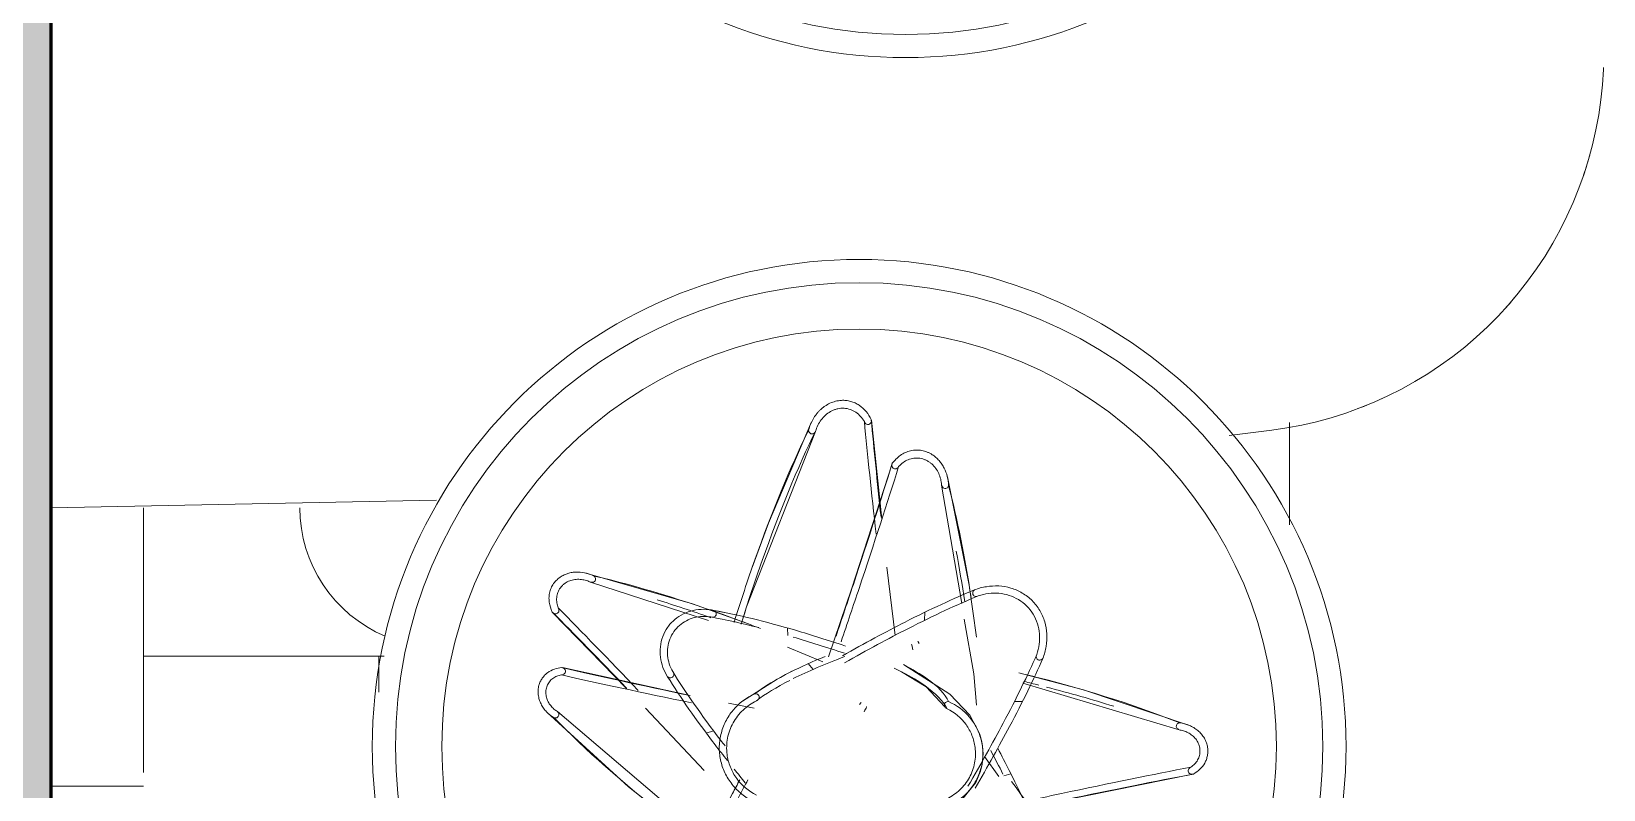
# Model space of a CAD drawing. Header units: millimetres. Extents: x -11245 to 8231, y -22520 to -3800.
# Drawn here: x 2383.3 to 2552.8, y -15242.5 to -15160.8 of the extents above; entities that cross this region are included whole.
import ezdxf

# ---------------------------------------------------------------- set-up
doc = ezdxf.new("R2010")
doc.units = ezdxf.units.MM
for name, color, linetype, lineweight in [('A-FLOR-PATT', 8, 'Continuous', 25), ('A-GENM', 13, 'Continuous', 9), ('A-WALL', 113, 'Continuous', 25), ('A-WALL-PATT', 111, 'Continuous', 25), ('P-SANR-FIXT', 6, 'Continuous', 9)]:
    doc.layers.add(name, color=color, linetype=linetype, lineweight=lineweight)

# ---------------------------------------------------------------- blocks, each defined once
blk = doc.blocks.new('Bacia Sanitária - Caixa acoplada-3529581-PONTOS ELÉTRICOS TÉRREO')
at = {"layer": 'P-SANR-FIXT'}
for p, q in [((299.71, 217.04), (299.13, 221.64)), ((299.71, 217.04), (299.13, 221.64)), ((307.5, 90), (306.67, 131.59)), ((307.5, 90), (306.67, 131.59))]:
    blk.add_line(p, q, dxfattribs=at)
at = {"layer": 'P-SANR-FIXT', "flags": 128}
for points in [[(299.13, 221.64), (298.89, 223.27), (298.59, 224.88), (298.22, 226.47), (297.79, 228.06), (297.29, 229.62), (296.74, 231.16), (296.12, 232.68), (295.44, 234.17), (294.7, 235.64), (293.9, 237.07), (293.05, 238.47), (292.14, 239.84), (291.18, 241.17), (290.17, 242.45), (289.1, 243.7), (287.99, 244.9), (286.83, 246.06), (285.62, 247.17), (284.37, 248.23), (283.08, 249.24), (281.75, 250.2), (280.38, 251.11), (278.97, 251.96), (277.54, 252.75), (276.07, 253.48), (274.58, 254.16), (273.06, 254.77), (271.51, 255.32), (269.95, 255.81), (268.36, 256.24), (266.77, 256.6), (265.15, 256.9), (263.53, 257.14), (261.9, 257.31), (260.26, 257.41), (260.03, 257.42)], [(299.13, 221.64), (298.89, 223.27), (298.59, 224.88), (298.22, 226.47), (297.79, 228.06), (297.29, 229.62), (296.74, 231.16), (296.12, 232.68), (295.44, 234.17), (294.7, 235.64), (293.9, 237.07), (293.05, 238.47), (292.14, 239.84), (291.18, 241.17), (290.17, 242.45), (289.1, 243.7), (287.99, 244.9), (286.83, 246.06), (285.62, 247.17), (284.37, 248.23), (283.08, 249.24), (281.75, 250.2), (280.38, 251.11), (278.97, 251.96), (277.54, 252.75), (276.07, 253.48), (274.58, 254.16), (273.06, 254.77), (271.51, 255.32), (269.95, 255.81), (268.36, 256.24), (266.77, 256.6), (265.15, 256.9), (263.53, 257.14), (261.9, 257.31), (260.26, 257.41)]]:
    blk.add_lwpolyline(points, dxfattribs=at)
at = {"layer": 'P-SANR-FIXT'}
for start, end in [(70.817, 74.3881), (47.543, 49.9332), (20.6979, 24.4946)]:
    blk.add_arc((258.46, 216.45), 41, start, end, dxfattribs=at)
blk = doc.blocks.new('Ducha Higiênica Mix_Match - Cobre Escovado-4413653-PONTOS ELÉTRICOS TÉRREO')
at = {"layer": 'P-SANR-FIXT', "color": 55}
for p, q in [((16, 10), (16, 35.94)), ((28.53, 10), (0, 10)), ((30, 0), (30, 10))]:
    blk.add_line(p, q, dxfattribs=at)
blk.add_arc((0, 41.84), 15, 270, 337.2453, dxfattribs=at)
blk = doc.blocks.new('Vaso Étnico com Suculenta - Único-4491647-PONTOS ELÉTRICOS TÉRREO')
at = {"layer": 'A-GENM', "color": 55}
for p, q in [((1.32, 35.18), (2.43, 24.52)), ((8.89, 28.16), (11.06, 15.4)), ((3, 19.32), (3.89, 11.95)), ((-28.95, 17.71), (-16.24, 13.58)), ((-33.05, 14.45), (-25.05, 6.21)), ((-15.85, 14.7), (-14.16, 14.38)), ((7.06, 13.6), (7.07, 14.46)), ((-7.73, 12.77), (-7.69, 11.96)), ((-7.72, 10.71), (-3.92, 9.13)), ((-32, 8.5), (-18.23, 5.5)), ((-5.48, 8.93), (-4.96, 8.31)), ((34.51, 1.79), (17.64, 6.82)), ((-32.53, 3.77), (-16.17, -10.15)), ((-23.03, 4.13), (-16.72, -2.6)), ((-14.07, 4.67), (-11.33, 4.12)), ((17.62, 4.85), (16.76, 4.86)), ((-15.71, 1.69), (-16.48, 1.44)), ((15.06, -3.25), (13.5, -1.08)), ((15.61, -3.16), (16.36, -2.94))]:
    blk.add_line(p, q, dxfattribs=at)
at = {"layer": 'A-GENM', "color": 55, "flags": 128}
for points in [[(-4.7, 33.97), (-12.14, 15.04), (-12.57, 13.66)], [(-5.12, 34.99), (-9.79, 24.08), (-11.53, 19.28)], [(3.55, 30.47), (-0.78, 17.08), (-3.32, 9.65)], [(9.52, 29.08), (11.87, 17.38), (12.67, 11.78)], [(-29.48, 18.7), (-17.98, 15.38), (-11.64, 13.1)], [(11.34, 13.73), (12.35, 7.83), (12.66, 4.45)], [(5.8, 10.42), (5.72, 10.77), (5.67, 10.95), (5.65, 11.03), (5.64, 11.04)], [(6.46, 11.1), (6.37, 11.29), (6.34, 11.36)], [(4.78, 8.82), (9.79, 5.64), (11.94, 3.37), (12.98, 1.4), (13.12, 0.94), (13.24, 0.4), (13.3, 0.05), (13.34, -0.37), (13.36, -0.78), (13.34, -1.17), (13.31, -1.55), (13.25, -1.93), (13.08, -2.65), (12.6, -3.87), (9.81, -7.29), (6.13, -9.87), (4.18, -10.95)], [(-12.56, 4.9), (-8.83, 7.27), (-7.25, 8.1)], [(9.23, 4.29), (7.22, 6.44), (4.57, 8.04), (3.78, 8.43)], [(35.52, 2.31), (24.18, 6.11), (17.22, 7.94)], [(-33.66, 3.69), (-24.86, -4.34), (-18.85, -9.11)], [(0.22, 4.75), (0.19, 4.71), (0.05, 4.53)], [(0.83, 4.29), (0.81, 4.26), (0.74, 4.14), (0.63, 3.93), (0.53, 3.72)], [(35.99, -2.98), (21.77, -5.85), (17.23, -6.85)]]:
    blk.add_lwpolyline(points, dxfattribs=at)
at = {"layer": 'A-GENM', "color": 55}
for radius, start, end in [(52.5, 360, 180), (50, 0, 180), (45, 0, 180), (52.5, 180, 360), (50, 180, 0), (45, 180, 0)]:
    blk.add_arc((0, 0), radius, start, end, dxfattribs=at)
at = {"layer": 'A-GENM'}
for points, knots in [([(1.31, 35.24), (1.16, 35.56), (0.8, 36.12), (0.17, 36.71), (-0.43, 37.04), (-0.91, 37.22), (-1.41, 37.31), (-1.96, 37.33), (-2.55, 37.23), (-3.15, 37.02), (-3.62, 36.75), (-3.95, 36.5), (-4.19, 36.29), (-4.41, 36.06), (-4.68, 35.74), (-5.1, 35.11), (-5.34, 34.53), (-5.45, 34.11)], [0, 0, 0, 0, 0.111111, 0.222222, 0.277778, 0.333333, 0.388889, 0.444444, 0.513889, 0.583333, 0.652778, 0.6875, 0.722222, 0.756944, 0.791667, 0.861111, 1, 1, 1, 1]), ([(-4.65, 34.15), (-4.57, 34.37), (-4.39, 34.78), (-4.01, 35.35), (-3.53, 35.83), (-3.05, 36.14), (-2.63, 36.32), (-2.3, 36.41), (-1.96, 36.46), (-1.51, 36.47), (-1.06, 36.38), (-0.64, 36.2), (-0.25, 35.97), (0.18, 35.59), (0.44, 35.23), (0.56, 35.03)], [0, 0, 0, 0, 0.1, 0.2, 0.3, 0.4, 0.45, 0.5, 0.55, 0.6, 0.7, 0.75, 0.8, 0.9, 1, 1, 1, 1]), ([(-5.45, 34.11), (-5.45, 34.04), (-5.43, 33.91), (-5.3, 33.75), (-5.13, 33.67), (-4.95, 33.71), (-4.75, 33.84), (-4.66, 34.01), (-4.65, 34.15)], [0, 0, 0, 0, 0.15, 0.3, 0.45, 0.575, 0.7, 1, 1, 1, 1]), ([(0.56, 35.03), (0.58, 34.96), (0.64, 34.85), (0.79, 34.72), (0.97, 34.69), (1.16, 34.76), (1.31, 34.95), (1.33, 35.13), (1.31, 35.24)], [0, 0, 0, 0, 0.15, 0.3, 0.45, 0.575, 0.75, 1, 1, 1, 1]), ([(3.57, 30.53), (3.53, 30.44), (3.51, 30.3), (3.58, 30.08), (3.72, 29.95), (3.91, 29.9), (4.13, 29.99), (4.22, 30.09), (4.26, 30.17)], [0, 0, 0, 0, 0.2, 0.35, 0.5, 0.65, 0.8, 1, 1, 1, 1]), ([(9.65, 28.14), (9.64, 28.47), (9.54, 29.11), (9.26, 29.88), (8.93, 30.44), (8.63, 30.82), (8.28, 31.17), (7.94, 31.43), (7.62, 31.61), (7.34, 31.74), (7.05, 31.84), (6.66, 31.93), (6.15, 31.97), (5.54, 31.89), (4.96, 31.7), (4.25, 31.28), (3.82, 30.86), (3.57, 30.53)], [0, 0, 0, 0, 0.111111, 0.222222, 0.277778, 0.333333, 0.388889, 0.444444, 0.479167, 0.513889, 0.548611, 0.583333, 0.652778, 0.722222, 0.791667, 0.861111, 1, 1, 1, 1]), ([(4.26, 30.17), (4.41, 30.33), (4.72, 30.62), (5.19, 30.89), (5.59, 31.02), (6.01, 31.1), (6.45, 31.1), (6.86, 31), (7.17, 30.89), (7.45, 30.74), (7.8, 30.5), (8.18, 30.12), (8.53, 29.58), (8.77, 28.98), (8.85, 28.57), (8.88, 28.35)], [0, 0, 0, 0, 0.1, 0.2, 0.25, 0.3, 0.4, 0.45, 0.5, 0.55, 0.6, 0.7, 0.8, 0.9, 1, 1, 1, 1]), ([(8.88, 28.35), (8.87, 28.26), (8.89, 28.09), (9.03, 27.88), (9.24, 27.78), (9.44, 27.82), (9.59, 27.95), (9.64, 28.07), (9.65, 28.14)], [0, 0, 0, 0, 0.2, 0.4, 0.55, 0.7, 0.85, 1, 1, 1, 1]), ([(-28.57, 18.37), (-28.84, 18.51), (-29.4, 18.71), (-30.14, 18.82), (-30.74, 18.8), (-31.18, 18.72), (-31.61, 18.59), (-31.97, 18.42), (-32.25, 18.24), (-32.48, 18.07), (-32.68, 17.88), (-32.92, 17.6), (-33.18, 17.2), (-33.37, 16.67), (-33.46, 16.12), (-33.42, 15.36), (-33.26, 14.83), (-33.09, 14.49)], [0, 0, 0, 0, 0.111111, 0.222222, 0.277778, 0.333333, 0.388889, 0.444444, 0.479167, 0.513889, 0.548611, 0.583333, 0.652778, 0.722222, 0.791667, 0.861111, 1, 1, 1, 1]), ([(-32.45, 14.95), (-32.52, 15.13), (-32.62, 15.49), (-32.63, 15.97), (-32.57, 16.34), (-32.46, 16.7), (-32.28, 17.04), (-32.04, 17.32), (-31.83, 17.52), (-31.59, 17.68), (-31.26, 17.85), (-30.8, 17.99), (-30.23, 18.04), (-29.67, 17.97), (-29.31, 17.86), (-29.13, 17.79)], [0, 0, 0, 0, 0.1, 0.2, 0.25, 0.3, 0.4, 0.45, 0.5, 0.55, 0.6, 0.7, 0.8, 0.9, 1, 1, 1, 1]), ([(-29.13, 17.79), (-29.05, 17.74), (-28.9, 17.68), (-28.65, 17.7), (-28.45, 17.84), (-28.4, 18.03), (-28.43, 18.22), (-28.52, 18.32), (-28.57, 18.37)], [0, 0, 0, 0, 0.2, 0.4, 0.55, 0.7, 0.85, 1, 1, 1, 1]), ([(12.43, 16.88), (12.38, 16.84), (12.29, 16.75), (12.23, 16.57), (12.25, 16.38), (12.37, 16.23), (12.6, 16.15), (12.75, 16.18), (12.85, 16.23)], [0, 0, 0, 0, 0.15, 0.3, 0.45, 0.6, 0.75, 1, 1, 1, 1]), ([(-33.09, 14.49), (-33.02, 14.42), (-32.91, 14.34), (-32.68, 14.29), (-32.5, 14.36), (-32.38, 14.51), (-32.35, 14.74), (-32.4, 14.87), (-32.45, 14.95)], [0, 0, 0, 0, 0.2, 0.35, 0.5, 0.65, 0.8, 1, 1, 1, 1]), ([(-20.1, 8.07), (-20.41, 8.61), (-20.69, 9.48), (-20.67, 10.7), (-20.44, 11.59), (-20.01, 12.4), (-19.4, 13.07), (-18.64, 13.59), (-17.79, 13.92), (-16.89, 14.05), (-16.28, 14.01), (-15.98, 13.96)], [0, 0, 0, 0, 0.2, 0.3, 0.4, 0.5, 0.6, 0.7, 0.8, 0.9, 1, 1, 1, 1]), ([(-15.98, 13.96), (-15.92, 13.94), (-15.8, 13.92), (-15.61, 13.96), (-15.46, 14.08), (-15.38, 14.26), (-15.44, 14.49), (-15.54, 14.61), (-15.64, 14.66)], [0, 0, 0, 0, 0.15, 0.3, 0.45, 0.6, 0.75, 1, 1, 1, 1]), ([(-32.05, 8.5), (-32.34, 8.48), (-32.87, 8.37), (-33.5, 8.05), (-33.92, 7.68), (-34.18, 7.36), (-34.39, 6.99), (-34.55, 6.57), (-34.63, 6.09), (-34.62, 5.57), (-34.52, 5.14), (-34.41, 4.82), (-34.3, 4.58), (-34.18, 4.35), (-33.99, 4.06), (-33.6, 3.59), (-33.2, 3.27), (-32.89, 3.09)], [0, 0, 0, 0, 0.111111, 0.222222, 0.277778, 0.333333, 0.388889, 0.444444, 0.513889, 0.583333, 0.652778, 0.6875, 0.722222, 0.756944, 0.791667, 0.861111, 1, 1, 1, 1]), ([(-32.11, 7.72), (-32.04, 7.72), (-31.92, 7.74), (-31.75, 7.84), (-31.66, 8), (-31.65, 8.2), (-31.78, 8.41), (-31.94, 8.49), (-32.05, 8.5)], [0, 0, 0, 0, 0.15, 0.3, 0.45, 0.575, 0.75, 1, 1, 1, 1]), ([(19.16, 9.92), (19.13, 9.86), (19.09, 9.75), (19.11, 9.55), (19.2, 9.39), (19.37, 9.29), (19.61, 9.32), (19.74, 9.41), (19.81, 9.5)], [0, 0, 0, 0, 0.15, 0.3, 0.45, 0.6, 0.75, 1, 1, 1, 1]), ([(-32.71, 3.88), (-32.85, 3.98), (-33.1, 4.2), (-33.42, 4.6), (-33.66, 5.05), (-33.76, 5.46), (-33.79, 5.8), (-33.78, 6.05), (-33.73, 6.3), (-33.63, 6.62), (-33.46, 6.92), (-33.23, 7.17), (-32.98, 7.39), (-32.6, 7.6), (-32.28, 7.69), (-32.11, 7.72)], [0, 0, 0, 0, 0.1, 0.2, 0.3, 0.4, 0.45, 0.5, 0.55, 0.6, 0.7, 0.75, 0.8, 0.9, 1, 1, 1, 1]), ([(-20.65, 7.52), (-20.6, 7.47), (-20.49, 7.4), (-20.3, 7.38), (-20.12, 7.45), (-20, 7.6), (-19.97, 7.84), (-20.03, 7.99), (-20.1, 8.07)], [0, 0, 0, 0, 0.15, 0.3, 0.45, 0.6, 0.75, 1, 1, 1, 1]), ([(-11.25, 5.68), (-12.16, 5.27), (-13.36, 4.37), (-14.45, 2.71), (-14.96, 1.32), (-15.14, -0.16), (-14.96, -1.63), (-14.45, -3.03), (-13.63, -4.26), (-12.55, -5.29), (-11.71, -5.79), (-11.25, -5.99)], [0, 0, 0, 0, 0.2, 0.3, 0.4, 0.5, 0.6, 0.7, 0.8, 0.9, 1, 1, 1, 1]), ([(-11.08, 4.93), (-11.01, 4.95), (-10.91, 5.01), (-10.8, 5.16), (-10.76, 5.34), (-10.81, 5.52), (-10.99, 5.67), (-11.14, 5.7), (-11.25, 5.68)], [0, 0, 0, 0, 0.15, 0.3, 0.45, 0.6, 0.75, 1, 1, 1, 1]), ([(-32.89, 3.09), (-32.82, 3.07), (-32.69, 3.06), (-32.51, 3.14), (-32.39, 3.28), (-32.37, 3.47), (-32.44, 3.69), (-32.58, 3.82), (-32.71, 3.88)], [0, 0, 0, 0, 0.15, 0.3, 0.45, 0.575, 0.7, 1, 1, 1, 1]), ([(-11.08, -5.24), (-11.93, -4.81), (-13.02, -3.9), (-13.94, -2.24), (-14.33, -0.75), (-14.28, 0.91), (-13.77, 2.31), (-13.12, 3.29), (-12.33, 4.16), (-11.61, 4.66), (-11.08, 4.93)], [0, 0, 0, 0, 0.222222, 0.333333, 0.444444, 0.583333, 0.722222, 0.791667, 0.861111, 1, 1, 1, 1]), ([(9.65, 4.83), (9.59, 4.84), (9.47, 4.84), (9.3, 4.75), (9.2, 4.6), (9.17, 4.42), (9.26, 4.2), (9.38, 4.11), (9.49, 4.07)], [0, 0, 0, 0, 0.15, 0.3, 0.45, 0.6, 0.75, 1, 1, 1, 1]), ([(9.49, 4.07), (10.31, 3.67), (11.35, 2.8), (12.22, 1.21), (12.59, -0.21), (12.54, -1.79), (12.06, -3.13), (11.45, -4.06), (10.69, -4.9), (10, -5.37), (9.49, -5.62)], [0, 0, 0, 0, 0.222222, 0.333333, 0.444444, 0.583333, 0.722222, 0.791667, 0.861111, 1, 1, 1, 1]), ([(9.65, -6.38), (10.54, -5.99), (11.69, -5.13), (12.74, -3.54), (13.23, -2.19), (13.4, -0.77), (13.23, 0.65), (12.74, 1.99), (11.69, 3.59), (10.53, 4.45), (9.65, 4.83)], [0, 0, 0, 0, 0.2, 0.3, 0.4, 0.5, 0.6, 0.7, 0.8, 1, 1, 1, 1]), ([(34.57, 2.55), (34.5, 2.54), (34.37, 2.51), (34.23, 2.36), (34.18, 2.18), (34.24, 2), (34.4, 1.82), (34.58, 1.76), (34.71, 1.76)], [0, 0, 0, 0, 0.15, 0.3, 0.45, 0.575, 0.7, 1, 1, 1, 1]), ([(36.04, -2.97), (36.3, -2.83), (36.76, -2.49), (37.22, -1.93), (37.45, -1.4), (37.57, -0.98), (37.62, -0.55), (37.59, -0.08), (37.46, 0.41), (37.24, 0.9), (36.97, 1.27), (36.73, 1.53), (36.53, 1.71), (36.32, 1.88), (36.02, 2.08), (35.45, 2.36), (34.94, 2.5), (34.57, 2.55)], [0, 0, 0, 0, 0.111111, 0.222222, 0.277778, 0.333333, 0.388889, 0.444444, 0.513889, 0.583333, 0.652778, 0.6875, 0.722222, 0.756944, 0.791667, 0.861111, 1, 1, 1, 1]), ([(34.71, 1.76), (34.89, 1.72), (35.23, 1.61), (35.71, 1.36), (36.13, 1.02), (36.41, 0.67), (36.57, 0.35), (36.67, 0.1), (36.73, -0.16), (36.77, -0.52), (36.73, -0.88), (36.62, -1.22), (36.47, -1.54), (36.2, -1.9), (35.93, -2.13), (35.77, -2.23)], [0, 0, 0, 0, 0.1, 0.2, 0.3, 0.4, 0.45, 0.5, 0.55, 0.6, 0.7, 0.75, 0.8, 0.9, 1, 1, 1, 1]), ([(35.77, -2.23), (35.71, -2.26), (35.6, -2.32), (35.49, -2.49), (35.47, -2.67), (35.55, -2.86), (35.75, -2.99), (35.93, -3), (36.04, -2.97)], [0, 0, 0, 0, 0.15, 0.3, 0.45, 0.575, 0.75, 1, 1, 1, 1])]:
    blk.add_open_spline(points, degree=3, knots=knots, dxfattribs=at)
at = {"layer": 'A-GENM', "color": 55}
for points, knots in [([(-13.49, 13.35), (-12.76, 15.7), (-10.21, 23.35), (-7.47, 29.98), (-5.45, 34.11)], [-0.7100983, -0.7100983, -0.7100983, -0.7100983, -0.5, 0, 0, 0, 0]), ([(-4.65, 34.15), (-6.67, 29.98), (-9.43, 23.28), (-11.98, 15.57), (-12.73, 13.19)], [-1, -1, -1, -1, -0.5, -0.2891707, -0.2891707, -0.2891707, -0.2891707]), ([(3.57, 30.53), (2.39, 26.72), (0.48, 20.76), (-1.84, 13.82), (-2.49, 11.9)], [0, 0, 0, 0, 0.5, 0.6830858, 0.6830858, 0.6830858, 0.6830858]), ([(4.26, 30.17), (3.05, 26.33), (1.1, 20.29), (-1.27, 13.28), (-1.95, 11.29)], [0, 0, 0, 0, 0.5, 0.6883584, 0.6883584, 0.6883584, 0.6883584]), ([(-28.57, 18.37), (-23.93, 17.31), (-18.01, 15.5), (-11.58, 13.08), (-10.63, 12.71)], [0, 0, 0, 0, 0.5, 0.5858915, 0.5858915, 0.5858915, 0.5858915]), ([(-1.8, 9.78), (0.59, 11.13), (5.74, 13.9), (10.17, 15.95), (12.43, 16.88)], [-0.8891493, -0.8891493, -0.8891493, -0.8891493, -0.5, 0, 0, 0, 0]), ([(12.85, 16.23), (10.57, 15.29), (6.07, 13.2), (0.85, 10.39), (-1.58, 9.02)], [-1, -1, -1, -1, -0.5, -0.1059597, -0.1059597, -0.1059597, -0.1059597]), ([(-15.64, 14.66), (-13.08, 14.2), (-8.63, 13.11), (-3.36, 11.46), (-1.46, 10.82)], [0, 0, 0, 0, 0.5, 0.7609396, 0.7609396, 0.7609396, 0.7609396]), ([(-3.65, 9.71), (-5.02, 9.15), (-8.01, 7.81), (-10.23, 6.47), (-11.25, 5.68)], [-0.8539303, -0.8539303, -0.8539303, -0.8539303, -0.5, 0, 0, 0, 0]), ([(9.65, 4.83), (9.26, 5.66), (8.01, 6.98), (5.77, 8.31), (4.78, 8.82)], [0, 0, 0, 0, 0.5, 0.8056338, 0.8056338, 0.8056338, 0.8056338]), ([(11.73, -4.29), (13.13, -1.89), (16.01, 3.25), (18.18, 7.68), (19.16, 9.92)], [-0.8940404, -0.8940404, -0.8940404, -0.8940404, -0.5, 0, 0, 0, 0]), ([(12.5, -4.51), (13.87, -2.15), (16.71, 2.92), (18.84, 7.28), (19.81, 9.5)], [-0.8891493, -0.8891493, -0.8891493, -0.8891493, -0.5, 0, 0, 0, 0]), ([(-20.65, 7.52), (-19.3, 5.32), (-17.24, 2.37), (-14.66, -0.95), (-14.2, -1.53)], [0, 0, 0, 0, 0.5, 0.6032652, 0.6032652, 0.6032652, 0.6032652]), ([(-20.1, 8.07), (-18.73, 5.85), (-16.87, 3.19), (-14.61, 0.25), (-14.45, 0.05)], [0, 0, 0, 0, 0.5, 0.5367491, 0.5367491, 0.5367491, 0.5367491]), ([(9.49, 4.07), (9.06, 4.9), (7.79, 6.21), (5.59, 7.52), (4.66, 7.99)], [0, 0, 0, 0, 0.5, 0.7859967, 0.7859967, 0.7859967, 0.7859967]), ([(18.09, 7.73), (18.52, 7.62), (24.65, 6.07), (30.11, 4.33), (34.57, 2.55)], [-0.5370127, -0.5370127, -0.5370127, -0.5370127, -0.5, 0, 0, 0, 0]), ([(-15.77, -11.41), (-17.52, -10.13), (-24.07, -5.18), (-29.51, -0.37), (-32.89, 3.09)], [-0.6724278, -0.6724278, -0.6724278, -0.6724278, -0.5, 0, 0, 0, 0]), ([(20.03, -11.27), (19.13, -8.77), (17.54, -5.18), (15.38, -1.02), (14.94, -0.2)], [0, 0, 0, 0, 0.5, 0.61856, 0.61856, 0.61856, 0.61856]), ([(17.49, -6), (18.97, -5.68), (25.83, -4.21), (31.75, -3.01), (35.77, -2.23)], [-0.6333471, -0.6333471, -0.6333471, -0.6333471, -0.5, 0, 0, 0, 0]), ([(17.94, -6.64), (19.39, -6.33), (26.19, -4.89), (32.05, -3.73), (36.04, -2.97)], [-0.6306105, -0.6306105, -0.6306105, -0.6306105, -0.5, 0, 0, 0, 0]), ([(-12.87, -3.6), (-13.14, -4.1), (-14.98, -7.6), (-16.44, -10.7), (-17.39, -13.07)], [-0.5813794, -0.5813794, -0.5813794, -0.5813794, -0.5, 0, 0, 0, 0]), ([(-11.99, -3.6), (-12.33, -4.22), (-14.27, -7.88), (-15.79, -11.12), (-16.76, -13.52)], [-0.6003039, -0.6003039, -0.6003039, -0.6003039, -0.5, 0, 0, 0, 0])]:
    blk.add_open_spline(points, degree=3, knots=knots, dxfattribs=at)
for points in [[(1.83, 22.9), (1.33, 27.38), (0.9, 31.43), (0.56, 35.03)], [(2.36, 24.73), (1.95, 28.59), (1.6, 32.1), (1.31, 35.24)], [(9.65, 28.14), (10.6, 24.46), (11.4, 20.43), (12.07, 16.05)], [(11.38, 15.59), (11.1, 17.47), (10.8, 19.29), (10.47, 21.04)], [(-15.99, 13.88), (-17.97, 14.58), (-19.9, 15.22), (-21.77, 15.8)], [(-33.09, 14.49), (-30.71, 12.1), (-28.03, 9.37), (-25.08, 6.3)], [(-32.45, 14.95), (-29.9, 12.36), (-27.02, 9.39), (-23.83, 6.05)], [(-10.82, 12.81), (-12.67, 13.29), (-14.39, 13.67), (-15.98, 13.96)], [(-1.59, 10.05), (-3.53, 10.7), (-5.37, 11.28), (-7.12, 11.79)], [(-18.22, 5.48), (-23.48, 6.58), (-28.1, 7.59), (-32.05, 8.5)], [(-1.55, 9.69), (-3.67, 8.89), (-5.52, 8.1), (-7.11, 7.31)], [(-18.07, 4.7), (-23.4, 5.8), (-28.09, 6.81), (-32.11, 7.72)], [(-7.48, 7.12), (-8.91, 6.39), (-10.1, 5.66), (-11.08, 4.93)], [(19.36, 6.62), (18.85, 6.75), (18.33, 6.88), (17.8, 7.01)], [(27.45, 4.33), (25.15, 5.05), (22.73, 5.75), (20.2, 6.4)], [(15.51, -2.97), (15.09, -2.15), (14.65, -1.3), (14.19, -0.44)], [(-13.46, -2.46), (-13.08, -2.94), (-12.68, -3.43), (-12.28, -3.92)], [(31.37, -26.17), (29.44, -22.56), (24.58, -14.93), (19.04, -7.34), (16.43, -3.77)]]:
    blk.add_open_spline(points, degree=3, dxfattribs=at)
at = {"layer": 'A-GENM'}
for points in [[(19.81, 9.5), (19.97, 9.92), (20.21, 10.78), (20.29, 12.13), (20.06, 13.46), (19.52, 14.69), (18.7, 15.76), (17.62, 16.59), (16.39, 17.13), (15.06, 17.35), (13.71, 17.27), (12.85, 17.04), (12.43, 16.88)], [(12.85, 16.23), (13.21, 16.35), (13.94, 16.52), (15.07, 16.55), (16.18, 16.33), (17.21, 15.87), (18.11, 15.17), (18.8, 14.28), (19.27, 13.25), (19.49, 12.14), (19.45, 11.01), (19.28, 10.28), (19.16, 9.92)], [(-15.64, 14.66), (-16.02, 14.74), (-16.76, 14.83), (-17.9, 14.71), (-18.97, 14.34), (-19.92, 13.71), (-20.7, 12.87), (-21.22, 11.86), (-21.48, 10.75), (-21.47, 9.61), (-21.19, 8.51), (-20.85, 7.84), (-20.65, 7.52)]]:
    blk.add_open_spline(points, degree=3, dxfattribs=at)
blk = doc.blocks.new('Vaso Étnico com Suculenta - Único-V21-PONTOS ELÉTRICOS TÉRREO')
at = {"layer": 'A-GENM', "color": 55}
for radius, end in [(52.5, 360), (50, 0)]:
    blk.add_arc((0, 0), radius, 180, end, dxfattribs=at)

msp = doc.modelspace()

# ---------------------------------------------------------------- hatches: boundary and pattern name
at = {"layer": 'A-FLOR-PATT', "lineweight": 9}
h = msp.add_hatch(dxfattribs=at)
h.set_pattern_fill('FP_9', color=9, style=0, pattern_type=2)
h.set_pattern_definition([(0, (2322.4, -14529.65), (0, 400), []), (90, (2322.38, -14529.65), (-98.2, 6e-15), [])])
h.paths.add_polyline_path([(3795.38, -15429.651), (3795.38, -15301.651), (3785.38, -15300.901), (3785.38, -15284.651), (3710.38, -15283.981), (3711.05, -14674.651), (3785.38, -14673.957), (3785.38, -14657.651), (3795.38, -14657.651), (3795.38, -13339.651), (3700.38, -13339.651), (3696.844, -13338.186), (3695.38, -13334.651), (3695.38, -14029.651), (3665.38, -14029.651), (3665.38, -13329.651), (2995.38, -13329.651), (2995.38, -13334.651), (2993.915, -13338.186), (2990.38, -13339.651), (2895.38, -13339.651), (2895.38, -13329.651), (2885.38, -13329.651), (2885.38, -13659.651), (2905.38, -13659.651), (2905.38, -14629.651), (2385.38, -14629.651), (2385.38, -14631.028), (2395.38, -14631.778), (2395.38, -14648.028), (2450.38, -14648.704), (2451.238, -14662.389), (2504.336, -14662.389), (2504.336, -14784.625), (2450.38, -14784.625), (2449.71, -14794.188), (2447.88, -14797.358), (2442.88, -14797.161), (2441.624, -14796.032), (2440.38, -14791.734), (2440.38, -14784.625), (2398.336, -14784.625), (2398.336, -14662.389), (2440.38, -14662.389), (2440.38, -14658.028), (2395.38, -14658.722), (2395.38, -14675.028), (2385.38, -14675.028), (2385.38, -14847.151), (2465.55, -14850.523), (2480.98, -14851.849), (2517.023, -14855.516), (2536.056, -14863.54), (2540.792, -14867.955), (2548.164, -14877.417), (2550.867, -14885.83), (2551.804, -14891.046), (2552.807, -14894.801), (2553.282, -14910.11), (2562.562, -14910.11), (2579.076, -14908.736), (2604.59, -14901.394), (2605.38, -14901.122), (2605.38, -14895.877), (2733.947, -14852.331), (2781.897, -14841.273), (2816.22, -14839.581), (2838.661, -14839.897), (2869.105, -14844.224), (2894.249, -14850.065), (2928.293, -14862.56), (2939.585, -14867.101), (2987.743, -14897.378), (3017.349, -14926.87), (3034.243, -14955.268), (3039.874, -14966.27), (3047.997, -14994.321), (3050.929, -15007.601), (3051.774, -15036.718), (3049.793, -15056.845), (3043.551, -15081.514), (3038.482, -15096.133), (3023.096, -15123.271), (3015.708, -15134.306), (3005.471, -15144.944), (2982.913, -15165.472), (2935.69, -15193.766), (2900.968, -15206.933), (2888.043, -15211.314), (2861.343, -15216.602), (2834.459, -15219.924), (2794.182, -15218.807), (2779.873, -15217.901), (2720.304, -15203.038), (2605.38, -15163.027), (2604.59, -15157.907), (2595.136, -15154.649), (2579.076, -15150.566), (2553.174, -15149.192), (2551.804, -15168.256), (2546.466, -15184.403), (2542.521, -15189.456), (2533.697, -15197.667), (2525.125, -15201.288), (2519.649, -15202.793), (2513.74, -15204.099), (2512.651, -15204.664), (2519.05, -15214.169), (2523.642, -15227.307), (2525.034, -15237.885), (2523.245, -15251.473), (2516.001, -15266.741), (2507.249, -15276.857), (2497.534, -15283.87), (2484.181, -15288.852), (2472.534, -15290.385), (2457.23, -15287.885), (2443.678, -15281.352), (2433.563, -15272.6), (2427.823, -15265.119), (2424.66, -15361.651), (2435.156, -15362.195), (2435.156, -15400.651), (2428.78, -15400.651), (2428.78, -15403.151), (2435.156, -15403.883), (2435.156, -15409.139), (2401.119, -15409.139), (2401.119, -15403.151), (2407.495, -15403.151), (2406.77, -15400.651), (2385.38, -15399.901), (2385.719, -15427.41), (3090.38, -15427.41), (3090.38, -15429.651), (3734.38, -15429.651), (3734.38, -15420.493), (3737.016, -15414.129), (3744.38, -15411.493), (3751.744, -15414.129), (3754.38, -15420.493), (3754.38, -15429.651), (3774.91, -15429.651)])
h.paths.add_polyline_path([(2389.279, -15366.401), (2401.119, -15366.401), (2401.119, -15362.195), (2416.222, -15361.651), (2420.697, -15242.918), (2420.162, -15236.915), (2421.201, -15228.151), (2395.38, -15228.151), (2395.38, -15240.682), (2385.38, -15240.682), (2385.38, -15366.401)])
h.paths.add_polyline_path([(3774.91, -15274.651), (3785.38, -15273.957), (3785.38, -15257.651), (3795.38, -15257.651), (3795.38, -14701.651), (3785.38, -14700.901), (3785.38, -14684.651), (3720.38, -14684.651), (3720.38, -15274.651)])
h.paths.add_polyline_path([(3090.38, -15218.651), (3070.88, -15213.426), (3056.605, -15199.151), (3051.38, -15179.651), (3056.605, -15160.151), (3070.88, -15145.876), (3090.38, -15140.651), (3109.88, -15145.876), (3124.155, -15160.151), (3129.38, -15179.651), (3124.155, -15199.151), (3109.88, -15213.426), (3094.133, -15217.645)])
h.paths.add_polyline_path([(3090.38, -14518.651), (3070.88, -14513.426), (3056.605, -14499.151), (3051.38, -14479.651), (3056.605, -14460.151), (3070.88, -14445.876), (3090.38, -14440.651), (3109.88, -14445.876), (3124.155, -14460.151), (3129.38, -14479.651), (3124.155, -14499.151), (3109.88, -14513.426), (3099.65, -14516.167)])
h.paths.add_polyline_path([(3090.38, -13818.651), (3070.88, -13813.426), (3056.605, -13799.151), (3051.38, -13779.651), (3056.605, -13760.151), (3070.88, -13745.876), (3090.38, -13740.651), (3109.88, -13745.876), (3124.155, -13760.151), (3129.38, -13779.651), (3124.155, -13799.151), (3109.88, -13813.426), (3099.65, -13816.167)])
at = {"layer": 'A-WALL-PATT'}
h = msp.add_hatch(color=256, dxfattribs=at)
h.paths.add_polyline_path([(2205.38, -16329.651), (2385.38, -16329.651), (2385.38, -16207.263), (2205.38, -16207.263)])
h.paths.add_polyline_path([(2205.38, -15547.263), (2385.38, -15547.263), (2385.38, -13329.651), (2205.38, -13329.651), (2205.38, -15498.74)])
h.paths.add_polyline_path([(2385.38, -13149.651), (2385.38, -13074.651), (2205.38, -13074.651), (2205.38, -13149.651), (2362.637, -13149.651)])
h.paths.add_polyline_path([(2205.38, -12224.651), (2385.38, -12224.651), (2385.38, -12149.651), (2205.38, -12149.651)])

# ---------------------------------------------------------------- linework, layer by layer
at = {"layer": 'A-WALL', "lineweight": 60}
msp.add_line((2385.38, -13329.651), (2385.38, -16329.651), dxfattribs=at)

# ---------------------------------------------------------------- block references
at = {"layer": 'A-GENM', "color": 55}
for name, p in [('Vaso Étnico com Suculenta - Único-V21-PONTOS ELÉTRICOS TÉRREO', (2477.534, -15111.125)), ('Vaso Étnico com Suculenta - Único-4491647-PONTOS ELÉTRICOS TÉRREO', (2472.534, -15237.885))]:
    msp.add_blockref(name, p, dxfattribs=at)
at = {"layer": 'P-SANR-FIXT', "color": 9, "rotation": 269.9999999999999}
msp.add_blockref('Bacia Sanitária - Caixa acoplada-3529581-PONTOS ELÉTRICOS TÉRREO', (2295.38, -14904.651), dxfattribs=at)
at = {"layer": 'P-SANR-FIXT', "color": 55, "rotation": 270.0000000000001}
msp.add_blockref('Ducha Higiênica Mix_Match - Cobre Escovado-4413653-PONTOS ELÉTRICOS TÉRREO', (2385.38, -15212.151), dxfattribs=at)

doc.saveas('drawing.dxf')
